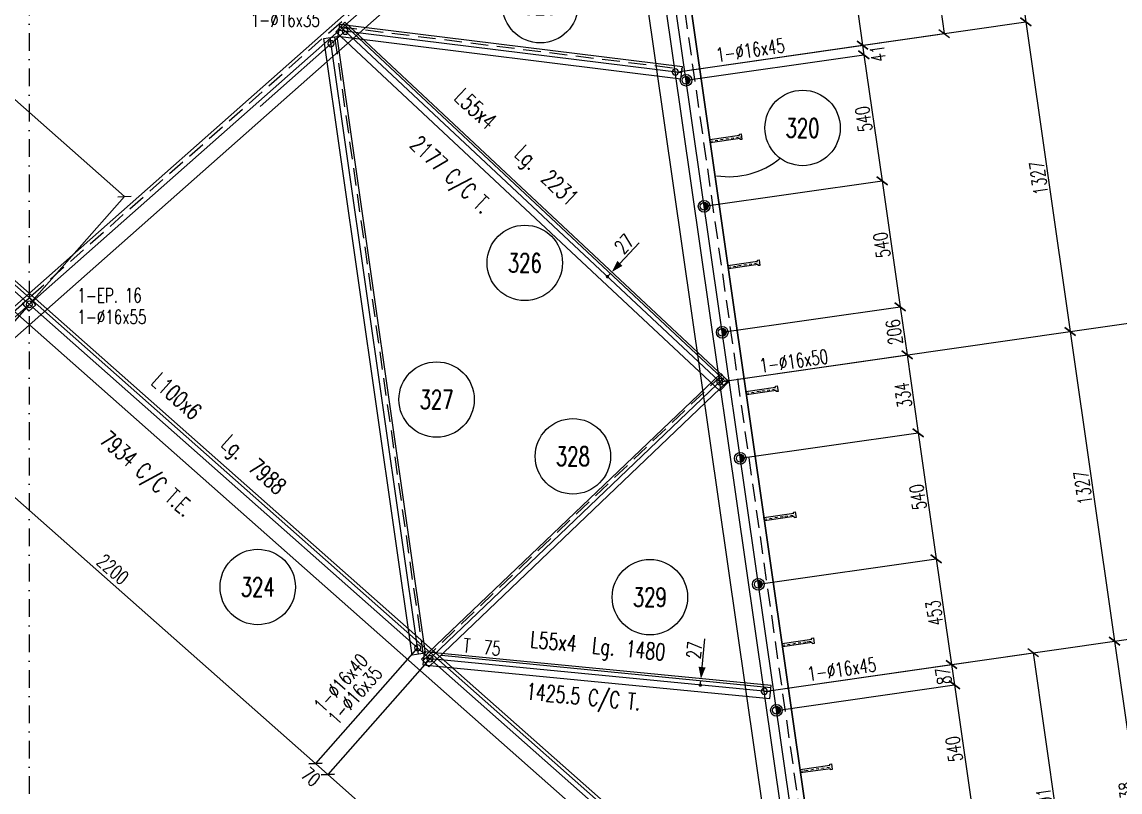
# Model space of a CAD drawing. Extents: x 142141 to 158361, y -119247 to -107767.
# Drawn here: x 147123 to 151785, y -113515 to -110248 of the extents above; entities that cross this region are included whole.
import ezdxf
from ezdxf.enums import TextEntityAlignment as Align

# ---------------------------------------------------------------- set-up
doc = ezdxf.new("R2010")
doc.units = 0
doc.header["$LTSCALE"] = 150
doc.header["$MEASUREMENT"] = 0
doc.linetypes.add('DASHDOT', pattern=[1, 0.5, -0.25, 0, -0.25])
doc.linetypes.add('DASHED', pattern=[0.75, 0.5, -0.25])
doc.layers.get('0').update_dxf_attribs({"linetype": 'CONTINUOUS'})
for name, color, linetype in [('ASSI', 6, 'CONTINUOUS'), ('BOLLINI_1', 7, 'CONTINUOUS'), ('Echelon', 3, 'CONTINUOUS'), ('FORI', 2, 'CONTINUOUS'), ('LINEA_ANG', 2, 'CONTINUOUS'), ('LM', 7, 'CONTINUOUS'), ('LS', 7, 'CONTINUOUS'), ('MZ', 6, 'DASHDOT'), ('QT_MAL', 7, 'CONTINUOUS'), ('QT_MPR', 7, 'CONTINUOUS'), ('QT_MSP', 7, 'CONTINUOUS'), ('TRAT-Y', 7, 'DASHED')]:
    doc.layers.add(name, color=color, linetype=linetype)
doc.styles.add('QUOTE', font='ROMANS8.SHX', dxfattribs={"width": 0.7})
doc.styles.add('RQL', font='ROMANS8.SHX', dxfattribs={"width": 0.7})
doc.styles.add('RS', font='ROMANS8.shx', dxfattribs={"width": 0.7})
doc.styles.get("Standard").update_dxf_attribs({"font": 'ROMANS8.SHX', "width": 0.7})
doc.dimstyles.new('FRECCE1', dxfattribs={"dimtxt": 60, "dimasz": 6.6667, "dimexe": 0, "dimexo": 0, "dimgap": 1, "dimtad": 1, "dimzin": 0, "dimdsep": 46, "dimtxsty": 'RS', "dimblk1": 'QUOTP', "dimblk2": 'QUOTF', "dimsah": 1, "dimcen": 0, "dimclrd": 2, "dimclre": 2, "dimclrt": 7, "dimadec": 0, "dimazin": 0, "dimtfac": 1, "dimtix": 1, "dimtmove": 2, "dimatfit": 3, "dimldrblk": 'QUOTP', "dimfxl": 1, "dimtolj": 1, "dimtzin": 0, "dimarcsym": 0})
doc.dimstyles.new('TRATTO', dxfattribs={"dimscale": 0, "dimtxt": 60, "dimasz": 40, "dimexe": 0, "dimexo": 0, "dimgap": 10, "dimtad": 1, "dimrnd": 0.5, "dimdsep": 46, "dimtxsty": 'RS', "dimblk1": 'OBLIQUE', "dimblk2": 'OBLIQUE', "dimsah": 1, "dimcen": 0.09, "dimclrd": 2, "dimclre": 2, "dimclrt": 7, "dimadec": 0, "dimazin": 0, "dimtfac": 1, "dimtix": 1, "dimtmove": 2, "dimatfit": 3, "dimfxl": 1, "dimtolj": 1, "dimtzin": 0, "dimarcsym": 0})

# ---------------------------------------------------------------- blocks, each defined once
blk = doc.blocks.new('ASSE98')
blk.add_line((0, 0), (1, 0))
at = {"color": 7, "style": 'QUOTE', "width": 0.5, "flags": 1}
for tag, p in [('TI', (1.38308, 6.82731)), ('DI_S', (1.38308, 6.42178)), ('D_S', (1.38308, 6.02092)), ('E_S', (1.38308, 5.68065)), ('NFORI', (1.36454, 5.29792)), ('ALAR', (1.36349, 4.93246)), ('FAM', (1.3775, 4.54645)), ('ALA', (1.38308, 4.19257)), ('DISP2', (1.38308, 3.84971)), ('DISP1', (1.38308, 3.50686)), ('PINZAF', (1.38308, 3.164)), ('PINZAI', (1.38308, 2.82114)), ('TRP', (1.38308, 2.47829)), ('NP', (1.38308, 2.13543)), ('SV', (1.38308, 1.79257)), ('PESO', (1.38308, 1.44971)), ('QUA', (1.38308, 1.10686)), ('LUN', (1.38308, 0.764)), ('PROF', (1.38308, 0.42114)), ('POS', (1.38308, 0.07829))]:
    blk.add_attdef(tag, p, '', height=0.2, dxfattribs=at)
at = {"color": 7, "flags": 1}
for tag, p in [('LAV1', (3.07431, 6.82847)), ('LAV2', (3.07431, 6.49513)), ('LAV3', (3.07431, 6.1618)), ('LAV4', (3.07431, 5.82847)), ('LAV5', (3.07431, 5.49513)), ('LAV6', (3.07431, 5.1618)), ('LAV7', (3.07431, 4.82847)), ('LAV8', (3.07431, 4.49513)), ('LAV9', (3.07431, 4.1618)), ('LAV10', (3.07431, 3.82847))]:
    blk.add_attdef(tag, p, '', height=0.2, dxfattribs=at)
blk = doc.blocks.new('16')
blk.add_circle((0, 0), 1)
blk = doc.blocks.new('P20')
at = {"color": 0}
for p, q in [((0, 0.98), (0.02, 1)), ((0, 0.94), (0.06, 1)), ((1, -0.01), (0, 0.99)), ((0, 0.89), (0.1, 0.99)), ((0, 0.85), (0.14, 0.99)), ((0, 0.8), (0.18, 0.98)), ((0, 0.76), (0.22, 0.98)), ((0, 0.71), (0.25, 0.97)), ((0, 0.67), (0.29, 0.96)), ((1, -0.05), (0, 0.95)), ((0, 0.62), (0.32, 0.95)), ((0, 0.58), (0.36, 0.93)), ((0, 0.53), (0.39, 0.92)), ((0, 0.49), (0.42, 0.91)), ((1, -0.09), (0, 0.9)), ((0, 0.44), (0.45, 0.89)), ((0, 0.4), (0.48, 0.88)), ((0.99, -0.13), (0, 0.86)), ((0, 0.35), (0.51, 0.86)), ((0, 0.31), (0.54, 0.84)), ((0, 0.26), (0.56, 0.83)), ((0.99, -0.17), (0, 0.81)), ((0, 0.22), (0.59, 0.81)), ((0, 0.17), (0.61, 0.79)), ((0.98, -0.21), (0, 0.77)), ((0, 0.13), (0.64, 0.77)), ((0, 0.08), (0.66, 0.75)), ((0, 0.04), (0.69, 0.73)), ((0.97, -0.25), (0, 0.72)), ((0, -0.01), (0.71, 0.7)), ((0.96, -0.28), (0, 0.68)), ((0, -0.05), (0.73, 0.68)), ((0, -0.1), (0.75, 0.66)), ((0.95, -0.32), (0, 0.63)), ((0, -0.14), (0.77, 0.63)), ((0, -0.19), (0.79, 0.61)), ((0.94, -0.35), (0, 0.59)), ((0, -0.23), (0.81, 0.58)), ((0, -0.28), (0.83, 0.56)), ((0.92, -0.38), (0, 0.54)), ((0, -0.32), (0.85, 0.53)), ((0.91, -0.41), (0, 0.5)), ((0, -0.36), (0.87, 0.5)), ((0, -0.41), (0.88, 0.47)), ((0.9, -0.44), (0, 0.45)), ((0, -0.45), (0.9, 0.44)), ((0.88, -0.47), (0, 0.41)), ((0, -0.5), (0.91, 0.41)), ((0, -0.54), (0.92, 0.38)), ((0.87, -0.5), (0, 0.36)), ((0, -0.59), (0.94, 0.35)), ((0.85, -0.53), (0, 0.32)), ((0, -0.63), (0.95, 0.31)), ((0, -0.68), (0.96, 0.28)), ((0.83, -0.56), (0, 0.27)), ((0, -0.72), (0.97, 0.25)), ((0.81, -0.58), (0, 0.23)), ((0, -0.77), (0.98, 0.21)), ((0.79, -0.61), (0, 0.18)), ((0, -0.81), (0.99, 0.17)), ((0.77, -0.63), (0, 0.14)), ((0, -0.86), (0.99, 0.13)), ((0.75, -0.66), (0, 0.09)), ((0, -0.9), (1, 0.09)), ((0.73, -0.68), (0, 0.05)), ((0, -0.95), (1, 0.05)), ((0.71, -0.7), (0, 0.01)), ((0, -0.99), (1, 0.01)), ((1, 0.04), (0.04, 1)), ((1, 0.09), (0.09, 1)), ((0.99, 0.14), (0.14, 0.99)), ((0.98, 0.19), (0.19, 0.98)), ((0.97, 0.25), (0.25, 0.97)), ((0.95, 0.31), (0.31, 0.95)), ((0.92, 0.38), (0.38, 0.92)), ((0.88, 0.47), (0.47, 0.88)), ((0.81, 0.59), (0.59, 0.81)), ((0.69, -0.73), (0, -0.04)), ((0.66, -0.75), (0, -0.08)), ((0.64, -0.77), (0, -0.13)), ((0.61, -0.79), (0, -0.17)), ((0.59, -0.81), (0, -0.22)), ((0.56, -0.83), (0, -0.26)), ((0.54, -0.84), (0, -0.31)), ((0.51, -0.86), (0, -0.35)), ((0.48, -0.88), (0, -0.4)), ((0.45, -0.89), (0, -0.44)), ((0.42, -0.91), (0, -0.49)), ((0.39, -0.92), (0, -0.53)), ((0.36, -0.93), (0, -0.58)), ((0.32, -0.95), (0, -0.62)), ((0.29, -0.96), (0, -0.67)), ((0.25, -0.97), (0, -0.71)), ((0.22, -0.98), (0, -0.76)), ((0.18, -0.98), (0, -0.8)), ((0.14, -0.99), (0, -0.85)), ((0.1, -0.99), (0, -0.89)), ((0.04, -1), (1, -0.04)), ((0.09, -1), (1, -0.09)), ((0.14, -0.99), (0.99, -0.14)), ((0.19, -0.98), (0.98, -0.19)), ((0.25, -0.97), (0.97, -0.25)), ((0.31, -0.95), (0.95, -0.31)), ((0.38, -0.92), (0.92, -0.38)), ((0.47, -0.88), (0.88, -0.47)), ((0.59, -0.81), (0.81, -0.59))]:
    blk.add_line(p, q, dxfattribs=at)
for radius in [1.5, 1]:
    blk.add_circle((0, 0), radius)
blk = doc.blocks.new('IQ')
for p, q in [((0.5, 0.5), (-0.5, 0.5)), ((-0.5, 0.5), (-0.5, -0.5)), ((0.5, -0.5), (0.5, 0.5)), ((-0.5, -0.5), (0.5, -0.5))]:
    blk.add_line(p, q)
at = {"flags": 1}
for tag, p in [('SPESSORE', (0, -0.01)), ('NUMERO', (0, -0.34))]:
    blk.add_attdef(tag, p, '', height=0.2, dxfattribs=at)
blk = doc.blocks.new('A$C6E393FD9')
at = {"layer": 'Echelon'}
blk.add_lwpolyline([(2.5, 0), (0, 19.8), (168.6, 41.4), (167.9, 47.2), (177.8, 48.5), (181.8, 17.1), (171.9, 15.8), (171.2, 21.6), (2.5, 0)], close=True, dxfattribs=at)
at = {"layer": 'MZ', "ltscale": 0.2}
blk.add_line((1.3, 9.9), (179.8, 32.8), dxfattribs=at)
blk = doc.blocks.new('_OBLIQUE')
at = {"color": 0, "linetype": 'ByBlock'}
blk.add_line((-0.5, -0.5), (0.5, 0.5), dxfattribs=at)
blk = doc.blocks.new('*D19')
at = {"layer": 'QT_MPR', "color": 2, "lineweight": -2, "transparency": 16777216}
for p, q in [((149749.7, -109152.2), (151197.8, -108944.4)), ((151197.8, -108944.4), (151384.8, -110247.2)), ((149897, -110460.7), (151384.8, -110247.2))]:
    blk.add_line(p, q, dxfattribs=at)
at = {"layer": 'QT_MPR', "color": 2, "lineweight": -2, "transparency": 16777216, "xscale": 40, "yscale": 40, "zscale": 40}
for p, rotation in [((151197.8, -108944.4), 98.16613930235435), ((151384.8, -110247.2), 278.1661393023543)]:
    blk.add_blockref('_OBLIQUE', p, dxfattribs=dict(at, rotation=rotation))
at = {"layer": 'QT_MPR', "color": 7, "transparency": 16777216, "insert": (151251.7, -109601.5), "char_height": 60, "attachment_point": 5, "rotation": 98.1661, "style": 'RS'}
blk.add_mtext('\\A1;1316', dxfattribs=at)
blk = doc.blocks.new('*D20')
at = {"layer": 'QT_MPR', "color": 2, "lineweight": -2, "transparency": 16777216}
for p, q in [((149897, -110460.7), (151384.8, -110247.2)), ((151384.8, -110247.2), (151573.3, -111560.8)), ((150085.5, -111774.3), (151573.3, -111560.8))]:
    blk.add_line(p, q, dxfattribs=at)
at = {"layer": 'QT_MPR', "color": 2, "lineweight": -2, "transparency": 16777216, "xscale": 40, "yscale": 40, "zscale": 40}
for p, rotation in [((151384.8, -110247.2), 98.16613930235435), ((151573.3, -111560.8), 278.1661393023543)]:
    blk.add_blockref('_OBLIQUE', p, dxfattribs=dict(at, rotation=rotation))
at = {"layer": 'QT_MPR', "color": 7, "transparency": 16777216, "insert": (151439.4, -110909.7), "char_height": 60, "attachment_point": 5, "rotation": 98.1661, "style": 'RS'}
blk.add_mtext('\\A1;1327', dxfattribs=at)
blk = doc.blocks.new('*D21')
at = {"layer": 'QT_MPR', "color": 2, "lineweight": -2, "transparency": 16777216}
for p, q in [((150085.5, -111774.3), (151573.3, -111560.8)), ((151573.3, -111560.8), (151761.8, -112874.4)), ((150274, -113087.9), (151761.8, -112874.4))]:
    blk.add_line(p, q, dxfattribs=at)
at = {"layer": 'QT_MPR', "color": 2, "lineweight": -2, "transparency": 16777216, "xscale": 40, "yscale": 40, "zscale": 40}
for p, rotation in [((151573.3, -111560.8), 98.16613930235435), ((151761.8, -112874.4), 278.1661393023543)]:
    blk.add_blockref('_OBLIQUE', p, dxfattribs=dict(at, rotation=rotation))
at = {"layer": 'QT_MPR', "color": 7, "transparency": 16777216, "insert": (151627.9, -112223.3), "char_height": 60, "attachment_point": 5, "rotation": 98.1661, "style": 'RS'}
blk.add_mtext('\\A1;1327', dxfattribs=at)
blk = doc.blocks.new('*D22')
at = {"layer": 'QT_MPR', "color": 2, "lineweight": -2, "transparency": 16777216}
for p, q in [((150274, -113087.9), (151761.8, -112874.4)), ((151761.8, -112874.4), (151951.8, -114198.8)), ((150503.7, -114406.6), (151951.8, -114198.8))]:
    blk.add_line(p, q, dxfattribs=at)
at = {"layer": 'QT_MPR', "color": 2, "lineweight": -2, "transparency": 16777216, "xscale": 40, "yscale": 40, "zscale": 40}
for p, rotation in [((151761.8, -112874.4), 98.16613930235435), ((151951.8, -114198.8), 278.1661393023543)]:
    blk.add_blockref('_OBLIQUE', p, dxfattribs=dict(at, rotation=rotation))
at = {"layer": 'QT_MPR', "color": 7, "transparency": 16777216, "insert": (151817.2, -113542.3), "char_height": 60, "attachment_point": 5, "rotation": 98.1661, "style": 'RS'}
blk.add_mtext('\\A1;1338', dxfattribs=at)
blk = doc.blocks.new('*D31')
at = {"layer": 'QT_MPR', "color": 2, "lineweight": -2, "transparency": 16777216}
for p, q in [((149681.5, -109212.4), (150858.5, -109043.6)), ((150858.5, -109043.6), (151038.3, -110296.9)), ((149897, -110460.7), (151038.3, -110296.9))]:
    blk.add_line(p, q, dxfattribs=at)
at = {"layer": 'QT_MPR', "color": 2, "lineweight": -2, "transparency": 16777216, "xscale": 40, "yscale": 40, "zscale": 40}
for p, rotation in [((150858.5, -109043.6), 98.16613930235435), ((151038.3, -110296.9), 278.1661393023543)]:
    blk.add_blockref('_OBLIQUE', p, dxfattribs=dict(at, rotation=rotation))
at = {"layer": 'QT_MPR', "color": 7, "transparency": 16777216, "insert": (150908.8, -109675.9), "char_height": 60, "attachment_point": 5, "rotation": 98.1661, "style": 'RS'}
blk.add_mtext('\\A1;1266.5', dxfattribs=at)
blk = doc.blocks.new('*D32')
at = {"layer": 'QT_MPR', "color": 2, "lineweight": -2, "transparency": 16777216}
for p, q in [((150274, -113087.9), (151415.3, -112924.1)), ((151415.3, -112924.1), (151598.7, -114201.9)), ((150457.4, -114365.7), (151598.7, -114201.9))]:
    blk.add_line(p, q, dxfattribs=at)
at = {"layer": 'QT_MPR', "color": 2, "lineweight": -2, "transparency": 16777216, "xscale": 40, "yscale": 40, "zscale": 40}
for p, rotation in [((151415.3, -112924.1), 98.16613930235435), ((151598.7, -114201.9), 278.1661393023543)]:
    blk.add_blockref('_OBLIQUE', p, dxfattribs=dict(at, rotation=rotation))
at = {"layer": 'QT_MPR', "color": 7, "transparency": 16777216, "insert": (151467.4, -113568.7), "char_height": 60, "attachment_point": 5, "rotation": 98.1661, "style": 'RS'}
blk.add_mtext('\\A1;1291', dxfattribs=at)
blk = doc.blocks.new('*D43')
at = {"layer": 'QT_MSP', "color": 2, "lineweight": -2, "transparency": 16777216}
for p, q in [((149855.8, -109891.8), (150611.1, -109783.5)), ((150611.1, -109783.5), (150691.9, -110346.6)), ((149897, -110460.7), (150691.9, -110346.6))]:
    blk.add_line(p, q, dxfattribs=at)
at = {"layer": 'QT_MSP', "color": 2, "lineweight": -2, "transparency": 16777216, "xscale": 40, "yscale": 40, "zscale": 40}
for p, rotation in [((150611.1, -109783.5), 98.16613930235435), ((150691.9, -110346.6), 278.1661393023543)]:
    blk.add_blockref('_OBLIQUE', p, dxfattribs=dict(at, rotation=rotation))
at = {"layer": 'QT_MSP', "color": 7, "transparency": 16777216, "insert": (150611.9, -110070.7), "char_height": 60, "attachment_point": 5, "rotation": 98.1661, "style": 'RS'}
blk.add_mtext('\\A1;569', dxfattribs=at)
blk = doc.blocks.new('*D44')
at = {"layer": 'QT_MSP', "color": 2, "lineweight": -2, "transparency": 16777216}
for p, q in [((149897, -110460.7), (150691.9, -110346.6)), ((150691.9, -110346.6), (150697.7, -110387.3)), ((149942.4, -110495.6), (150697.7, -110387.3))]:
    blk.add_line(p, q, dxfattribs=at)
at = {"layer": 'QT_MSP', "color": 2, "lineweight": -2, "transparency": 16777216, "xscale": 40, "yscale": 40, "zscale": 40}
for p, rotation in [((150691.9, -110346.6), 98.16613930235435), ((150697.7, -110387.3), 278.1661393023543)]:
    blk.add_blockref('_OBLIQUE', p, dxfattribs=dict(at, rotation=rotation))
at = {"layer": 'QT_MSP', "color": 7, "transparency": 16777216, "insert": (150756.6, -110381.7), "char_height": 60, "attachment_point": 5, "rotation": 98.1661, "style": 'RS'}
blk.add_mtext('\\A1;41', dxfattribs=at)
blk = doc.blocks.new('*D45')
at = {"layer": 'QT_MSP', "color": 2, "lineweight": -2, "transparency": 16777216}
for p, q in [((149942.4, -110495.6), (150697.7, -110387.3)), ((150697.7, -110387.3), (150774.4, -110921.8)), ((150019.1, -111030.2), (150774.4, -110921.8))]:
    blk.add_line(p, q, dxfattribs=at)
at = {"layer": 'QT_MSP', "color": 2, "lineweight": -2, "transparency": 16777216, "xscale": 40, "yscale": 40, "zscale": 40}
for p, rotation in [((150697.7, -110387.3), 98.16613930235435), ((150774.4, -110921.8), 278.1661393023543)]:
    blk.add_blockref('_OBLIQUE', p, dxfattribs=dict(at, rotation=rotation))
at = {"layer": 'QT_MSP', "color": 7, "transparency": 16777216, "insert": (150696.5, -110660.2), "char_height": 60, "attachment_point": 5, "rotation": 98.1661, "style": 'RS'}
blk.add_mtext('\\A1;540', dxfattribs=at)
blk = doc.blocks.new('*D46')
at = {"layer": 'QT_MSP', "color": 2, "lineweight": -2, "transparency": 16777216}
for p, q in [((150019.1, -111030.2), (150774.4, -110921.8)), ((150774.4, -110921.8), (150851.1, -111456.3)), ((150095.8, -111564.7), (150851.1, -111456.3))]:
    blk.add_line(p, q, dxfattribs=at)
at = {"layer": 'QT_MSP', "color": 2, "lineweight": -2, "transparency": 16777216, "xscale": 40, "yscale": 40, "zscale": 40}
for p, rotation in [((150774.4, -110921.8), 98.16613930235435), ((150851.1, -111456.3), 278.1661393023543)]:
    blk.add_blockref('_OBLIQUE', p, dxfattribs=dict(at, rotation=rotation))
at = {"layer": 'QT_MSP', "color": 7, "transparency": 16777216, "insert": (150773.2, -111194.7), "char_height": 60, "attachment_point": 5, "rotation": 98.1661, "style": 'RS'}
blk.add_mtext('\\A1;540', dxfattribs=at)
blk = doc.blocks.new('*D47')
at = {"layer": 'QT_MSP', "color": 2, "lineweight": -2, "transparency": 16777216}
for p, q in [((150095.8, -111564.7), (150851.1, -111456.3)), ((150851.1, -111456.3), (150880.4, -111660.2)), ((150085.5, -111774.3), (150880.4, -111660.2))]:
    blk.add_line(p, q, dxfattribs=at)
at = {"layer": 'QT_MSP', "color": 2, "lineweight": -2, "transparency": 16777216, "xscale": 40, "yscale": 40, "zscale": 40}
for p, rotation in [((150851.1, -111456.3), 98.16613930235435), ((150880.4, -111660.2), 278.1661393023543)]:
    blk.add_blockref('_OBLIQUE', p, dxfattribs=dict(at, rotation=rotation))
at = {"layer": 'QT_MSP', "color": 7, "transparency": 16777216, "insert": (150826.1, -111564), "char_height": 60, "attachment_point": 5, "rotation": 98.1661, "style": 'RS'}
blk.add_mtext('\\A1;206', dxfattribs=at)
blk = doc.blocks.new('*D48')
at = {"layer": 'QT_MSP', "color": 2, "lineweight": -2, "transparency": 16777216}
for p, q in [((150085.5, -111774.3), (150880.4, -111660.2)), ((150880.4, -111660.2), (150927.8, -111990.8)), ((150172.6, -112099.2), (150927.8, -111990.8))]:
    blk.add_line(p, q, dxfattribs=at)
at = {"layer": 'QT_MSP', "color": 2, "lineweight": -2, "transparency": 16777216, "xscale": 40, "yscale": 40, "zscale": 40}
for p, rotation in [((150880.4, -111660.2), 98.16613930235435), ((150927.8, -111990.8), 278.1661393023543)]:
    blk.add_blockref('_OBLIQUE', p, dxfattribs=dict(at, rotation=rotation))
at = {"layer": 'QT_MSP', "color": 7, "transparency": 16777216, "insert": (150864.5, -111831.2), "char_height": 60, "attachment_point": 5, "rotation": 98.1661, "style": 'RS'}
blk.add_mtext('\\A1;334', dxfattribs=at)
blk = doc.blocks.new('*D49')
at = {"layer": 'QT_MSP', "color": 2, "lineweight": -2, "transparency": 16777216}
for p, q in [((150172.6, -112099.2), (150927.8, -111990.8)), ((150927.8, -111990.8), (151004.5, -112525.4)), ((150249.3, -112633.7), (151004.5, -112525.4))]:
    blk.add_line(p, q, dxfattribs=at)
at = {"layer": 'QT_MSP', "color": 2, "lineweight": -2, "transparency": 16777216, "xscale": 40, "yscale": 40, "zscale": 40}
for p, rotation in [((150927.8, -111990.8), 98.16613930235435), ((151004.5, -112525.4), 278.1661393023543)]:
    blk.add_blockref('_OBLIQUE', p, dxfattribs=dict(at, rotation=rotation))
at = {"layer": 'QT_MSP', "color": 7, "transparency": 16777216, "insert": (150926.6, -112263.8), "char_height": 60, "attachment_point": 5, "rotation": 98.1661, "style": 'RS'}
blk.add_mtext('\\A1;540', dxfattribs=at)
blk = doc.blocks.new('*D50')
at = {"layer": 'QT_MSP', "color": 2, "lineweight": -2, "transparency": 16777216}
for p, q in [((150249.3, -112633.7), (151004.5, -112525.4)), ((151004.5, -112525.4), (151068.9, -112973.8)), ((150274, -113087.9), (151068.9, -112973.8))]:
    blk.add_line(p, q, dxfattribs=at)
at = {"layer": 'QT_MSP', "color": 2, "lineweight": -2, "transparency": 16777216, "xscale": 40, "yscale": 40, "zscale": 40}
for p, rotation in [((151004.5, -112525.4), 98.16613930235435), ((151068.9, -112973.8), 278.1661393023543)]:
    blk.add_blockref('_OBLIQUE', p, dxfattribs=dict(at, rotation=rotation))
at = {"layer": 'QT_MSP', "color": 7, "transparency": 16777216, "insert": (150997.1, -112755.3), "char_height": 60, "attachment_point": 5, "rotation": 98.1661, "style": 'RS'}
blk.add_mtext('\\A1;453', dxfattribs=at)
blk = doc.blocks.new('*D51')
at = {"layer": 'QT_MSP', "color": 2, "lineweight": -2, "transparency": 16777216}
for p, q in [((150274, -113087.9), (151068.9, -112973.8)), ((151068.9, -112973.8), (151081.2, -113059.9)), ((150326, -113168.3), (151081.2, -113059.9))]:
    blk.add_line(p, q, dxfattribs=at)
at = {"layer": 'QT_MSP', "color": 2, "lineweight": -2, "transparency": 16777216, "xscale": 40, "yscale": 40, "zscale": 40}
for p, rotation in [((151068.9, -112973.8), 98.16613930235435), ((151081.2, -113059.9), 278.1661393023543)]:
    blk.add_blockref('_OBLIQUE', p, dxfattribs=dict(at, rotation=rotation))
at = {"layer": 'QT_MSP', "color": 7, "transparency": 16777216, "insert": (151035.5, -113022.5), "char_height": 60, "attachment_point": 5, "rotation": 98.1661, "style": 'RS'}
blk.add_mtext('\\A1;87', dxfattribs=at)
blk = doc.blocks.new('*D52')
at = {"layer": 'QT_MSP', "color": 2, "lineweight": -2, "transparency": 16777216}
for p, q in [((150326, -113168.3), (151081.2, -113059.9)), ((151081.2, -113059.9), (151157.9, -113594.4)), ((150402.7, -113702.8), (151157.9, -113594.4))]:
    blk.add_line(p, q, dxfattribs=at)
at = {"layer": 'QT_MSP', "color": 2, "lineweight": -2, "transparency": 16777216, "xscale": 40, "yscale": 40, "zscale": 40}
for p, rotation in [((151081.2, -113059.9), 98.16613930235435), ((151157.9, -113594.4), 278.1661393023543)]:
    blk.add_blockref('_OBLIQUE', p, dxfattribs=dict(at, rotation=rotation))
at = {"layer": 'QT_MSP', "color": 7, "transparency": 16777216, "insert": (151080, -113332.8), "char_height": 60, "attachment_point": 5, "rotation": 98.1661, "style": 'RS'}
blk.add_mtext('\\A1;540', dxfattribs=at)
blk = doc.blocks.new('xxx')
blk.add_circle((0, 0), 8)
at = {"color": 3, "style": 'RQL', "width": 0.7}
blk.add_attdef('POS', text='', height=4, dxfattribs=at).set_placement((0, 0), align=Align.MIDDLE)
at = {"style": 'RQL', "width": 0.7, "flags": 1}
for tag, p in [('POS1', (-0.39, -5.42)), ('TIPO', (-0.39, -8.66))]:
    blk.add_attdef(tag, p, '', height=2, dxfattribs=at)
blk = doc.blocks.new('*D104')
at = {"layer": 'QT_MPR', "color": 2, "lineweight": -2, "transparency": 16777216}
for p, q in [((145873.6, -110340.7), (146291.1, -109868.4)), ((146291.1, -109868.4), (147558.7, -110988.9)), ((147154.5, -111446.2), (147558.7, -110988.9))]:
    blk.add_line(p, q, dxfattribs=at)
at = {"layer": 'QT_MPR', "color": 2, "lineweight": -2, "transparency": 16777216, "xscale": 40, "yscale": 40, "zscale": 40}
for p, rotation in [((146291.1, -109868.4), 138.5256774843872), ((147558.7, -110988.9), 318.5256774843872)]:
    blk.add_blockref('_OBLIQUE', p, dxfattribs=dict(at, rotation=rotation))
at = {"layer": 'QT_MPR', "color": 7, "transparency": 16777216, "insert": (146951.4, -110398.7), "char_height": 60, "attachment_point": 5, "rotation": 318.5257, "style": 'RS'}
blk.add_mtext('\\A1;1692', dxfattribs=at)
blk = doc.blocks.new('*D105')
at = {"layer": 'QT_MPR', "color": 2, "lineweight": -2, "transparency": 16777216}
for p, q in [((147154.5, -111446.2), (146720.6, -111937.1)), ((146720.6, -111937.1), (148368.9, -113394.1)), ((148802.8, -112903.2), (148368.9, -113394.1))]:
    blk.add_line(p, q, dxfattribs=at)
at = {"layer": 'QT_MPR', "color": 2, "lineweight": -2, "transparency": 16777216, "xscale": 40, "yscale": 40, "zscale": 40}
for p, rotation in [((146720.6, -111937.1), 138.5256774843872), ((148368.9, -113394.1), 318.5256774843872)]:
    blk.add_blockref('_OBLIQUE', p, dxfattribs=dict(at, rotation=rotation))
at = {"layer": 'QT_MPR', "color": 7, "transparency": 16777216, "insert": (147509.3, -112570.1), "char_height": 60, "attachment_point": 5, "rotation": 318.5257, "style": 'RS'}
blk.add_mtext('\\A1;2200', dxfattribs=at)
blk = doc.blocks.new('*D106')
at = {"layer": 'QT_MPR', "color": 2, "lineweight": -2, "transparency": 16777216}
for p, q in [((148802.8, -112903.2), (148368.9, -113394.1)), ((148855.3, -112949.6), (148421.4, -113440.5)), ((148368.9, -113394.1), (148421.4, -113440.5))]:
    blk.add_line(p, q, dxfattribs=at)
at = {"layer": 'QT_MPR', "color": 2, "lineweight": -2, "transparency": 16777216, "xscale": 40, "yscale": 40, "zscale": 40}
for p, rotation in [((148368.9, -113394.1), 138.5256774843872), ((148421.4, -113440.5), 318.5256774843872)]:
    blk.add_blockref('_OBLIQUE', p, dxfattribs=dict(at, rotation=rotation))
at = {"layer": 'QT_MPR', "color": 7, "transparency": 16777216, "insert": (148349.9, -113450.4), "char_height": 60, "attachment_point": 5, "rotation": 318.5257, "style": 'RS'}
blk.add_mtext('\\A1;70', dxfattribs=at)
blk = doc.blocks.new('*D107')
at = {"layer": 'QT_MPR', "color": 2, "lineweight": -2, "transparency": 16777216}
for p, q in [((148855.3, -112949.6), (148421.4, -113440.5)), ((148421.4, -113440.5), (150023.5, -114856.6)), ((150457.4, -114365.7), (150023.5, -114856.6))]:
    blk.add_line(p, q, dxfattribs=at)
at = {"layer": 'QT_MPR', "color": 2, "lineweight": -2, "transparency": 16777216, "xscale": 40, "yscale": 40, "zscale": 40}
for p, rotation in [((148421.4, -113440.5), 138.5256774843872), ((150023.5, -114856.6), 318.5256774843872)]:
    blk.add_blockref('_OBLIQUE', p, dxfattribs=dict(at, rotation=rotation))
at = {"layer": 'QT_MPR', "color": 7, "transparency": 16777216, "insert": (149210.1, -114073.4), "char_height": 60, "attachment_point": 5, "rotation": 318.5257, "style": 'RS'}
blk.add_mtext('\\A1;2138', dxfattribs=at)
blk = doc.blocks.new('imbbull')
at = {"style": 'RS', "width": 0.7, "flags": 1}
for tag, p in [('NN', (-11.1, 0)), ('DIAMETRO', (0, -4.86)), ('SERRAGGIO', (0, -9.71)), ('LUNGHEZZA', (0, -14.57)), ('NB', (0, -19.43)), ('TIPO', (0, -24.38)), ('EL', (-0.14, -29.26))]:
    blk.add_attdef(tag, p, '', height=3, dxfattribs=at)
at = {"style": 'RS', "width": 0.7}
blk.add_attdef('BULLONE', (0, 0), '', height=3, dxfattribs=at)
blk = doc.blocks.new('bull')
at = {"style": 'RS', "width": 0.7, "flags": 1}
for tag, p in [('NN', (-12.25, 0)), ('DIAMETRO', (0, -4.86)), ('SERRAGGIO', (0, -9.71)), ('LUNGHEZZA', (0, -14.57)), ('NB', (0, -19.43)), ('TIPO', (0, -24.12)), ('EL', (-0.14, -29))]:
    blk.add_attdef(tag, p, '', height=3, dxfattribs=at)
at = {"style": 'RS', "width": 0.7}
blk.add_attdef('BULLONE', (0, 0), '', height=3, dxfattribs=at)
blk = doc.blocks.new('QUOTP')
at = {"layer": 'ASSI', "color": 2, "const_width": 1.07}
blk.add_lwpolyline([(-0.53, 0, 1), (0.53, 0, 1)], format="xyb", close=True, dxfattribs=at)
blk = doc.blocks.new('QUOTF')
at = {"layer": 'LS', "color": 2}
blk.add_line((7.5, 0), (25.5, 0), dxfattribs=at)
blk.add_solid([(7.5, 2.25), (0, 0), (7.5, -2.25)], dxfattribs=at)
blk = doc.blocks.new('*D168')
at = {"layer": 'QT_MAL', "color": 2, "lineweight": -2, "transparency": 16777216}
blk.add_line((149613.4, -111323.8), (149622.7, -111313.8), dxfattribs=at)
at = {"layer": 'QT_MAL', "color": 2, "lineweight": -2, "transparency": 16777216, "xscale": 6.6667, "yscale": 6.6667, "zscale": 6.6667}
for name, p, rotation in [('QUOTF', (149627.3, -111308.9), 46.92890603322624), ('QUOTP', (149608.8, -111328.7), 226.9289060332262)]:
    blk.add_blockref(name, p, dxfattribs=dict(at, rotation=rotation))
at = {"layer": 'QT_MAL', "color": 7, "transparency": 16777216, "insert": (149679.6, -111189.9), "char_height": 60, "attachment_point": 5, "rotation": 46.9289, "style": 'RS'}
blk.add_mtext('\\A1;27', dxfattribs=at)
blk = doc.blocks.new('*D169')
at = {"layer": 'QT_MAL', "color": 2, "lineweight": -2, "transparency": 16777216}
blk.add_line((150003.6, -113054.8), (150004.9, -113041.2), dxfattribs=at)
at = {"layer": 'QT_MAL', "color": 2, "lineweight": -2, "transparency": 16777216, "xscale": 6.6667, "yscale": 6.6667, "zscale": 6.6667}
for name, p, rotation in [('QUOTF', (150005.6, -113034.6), 84.43123290347016), ('QUOTP', (150002.9, -113061.5), 264.4312329034702)]:
    blk.add_blockref(name, p, dxfattribs=dict(at, rotation=rotation))
at = {"layer": 'QT_MAL', "color": 7, "transparency": 16777216, "insert": (149977.4, -112913), "char_height": 60, "attachment_point": 5, "rotation": 84.4312, "style": 'RS'}
blk.add_mtext('\\A1;27', dxfattribs=at)

msp = doc.modelspace()

# ---------------------------------------------------------------- linework, layer by layer
at = {"layer": 'LINEA_ANG'}
for p, q in [((150786.343, -117193.19), (149546.725, -108554.678)), ((149724.9, -108529.11), (150964.518, -117167.622)), ((143779.12, -114383.024), (149746.917, -109107.93)), ((150547.068, -114398.257), (144562.038, -109107.93)), ((144495.81, -109182.855), (150480.839, -114473.182)), ((149773.435, -109217.956), (143828.115, -114473.182)), ((148493.916, -110249.448), (148456.357, -110289.626)), ((148470.923, -110259.491), (148464.798, -110309.114)), ((149926.875, -110439.196), (148470.923, -110259.491)), ((150117.531, -111779.584), (148487.77, -110256.023)), ((150123.677, -111773.01), (148493.916, -110249.448)), ((148404.785, -110317.777), (148459.228, -110309.969)), ((148779.985, -112934.009), (148404.785, -110317.777)), ((148456.357, -110289.626), (150086.118, -111813.188)), ((148459.228, -110309.969), (148834.428, -112926.201)), ((148464.798, -110309.114), (149920.75, -110488.819)), ((149920.75, -110488.819), (149926.875, -110439.196)), ((148819.591, -112951.861), (150089.307, -111738.865)), ((150120.391, -111771.403), (148850.676, -112984.399)), ((150086.118, -111813.188), (150123.677, -111773.01)), ((150089.307, -111738.865), (150120.391, -111771.403)), ((148834.428, -112926.201), (148779.985, -112934.009)), ((148830.492, -112920.018), (148825.155, -112974.759)), ((150303.508, -113063.638), (148830.492, -112920.018)), ((148905.138, -112927.296), (148904.265, -112936.254)), ((150302.634, -113072.595), (148904.265, -112936.254)), ((148850.676, -112984.399), (148819.591, -112951.861)), ((148825.155, -112974.759), (150298.17, -113118.378)), ((150298.17, -113118.378), (150303.508, -113063.638))]:
    msp.add_line(p, q, dxfattribs=at)
at = {"layer": 'LINEA_ANG', "color": 2}
msp.add_line((150537.796, -114408.746), (144552.766, -109118.419), dxfattribs=at)
at = {"layer": 'LS', "color": 6}
for p, q in [((150965.208, -117904.601), (149621.954, -108543.883)), ((151004.802, -117898.919), (149661.549, -108538.201)), ((149749.66, -109152.218), (143805.297, -114406.599)), ((144559.295, -109152.218), (150503.658, -114406.599)), ((148134.481, -110606.611), (148495.284, -110287.687))]:
    msp.add_line(p, q, dxfattribs=at)
at = {"layer": 'LS', "color": 2}
for p, q in [((151573.275, -111560.803), (152266.178, -111461.372)), ((151761.775, -112874.398), (152108.226, -112824.683))]:
    msp.add_line(p, q, dxfattribs=at)
at = {"layer": 'LS', "color": 6}
msp.add_arc((150123.682, -110560.589), 344.12, 261.290644, 309.381894, dxfattribs=at)
at = {"layer": 'MZ'}
msp.add_line((147154.477, -108494.293), (147154.477, -114333.504), dxfattribs=at)
at = {"layer": 'TRAT-Y'}
for p, q in [((149697.184, -108533.088), (150936.801, -117171.599)), ((143788.392, -114393.514), (149756.189, -109118.419)), ((148450.319, -110311.246), (148825.52, -112927.479)), ((148825.463, -112958.007), (150095.178, -111745.011))]:
    msp.add_line(p, q, dxfattribs=at)
at = {"layer": 'TRAT-Y', "color": 2}
msp.add_line((148469.882, -110267.927), (149925.834, -110447.632), dxfattribs=at)

# ---------------------------------------------------------------- block references
at = {"layer": 'ASSI'}
for p, xscale, rotation in [((150964.518, -117167.622), 8727, 98.16613930235437), ((149923.812, -110464.007), 1467, 172.9636982460369), ((148806.712, -112930.176), 2643.000000000001, 98.16129106366645), ((150105.038, -111755.644), 1756, 223.6912727409852)]:
    msp.add_blockref('ASSE98', p, dxfattribs=dict(at, xscale=xscale, rotation=rotation))
at = {"layer": 'ASSI', "xscale": 7988, "zscale": 7988, "rotation": 221.4743225156127}
msp.add_blockref('ASSE98', (149770.097, -109134.154), dxfattribs=at)
at = {"layer": 'ASSI'}
ref = msp.add_blockref('ASSE98', (150523.888, -114424.481), dxfattribs=dict(at, xscale=7988.000000000001, zscale=7988.000000000001, rotation=138.5256774843873))
ref.add_attrib('PROF', 'L100x6', (147666.979, -111782.179), dxfattribs={"layer": '0', "color": 2, "height": 70, "rotation": 318.525677, "style": 'QUOTE', "width": 0.7})
ref.add_attrib('LUN', '7988', (148079.518, -112146.833), dxfattribs={"layer": '0', "color": 2, "height": 70, "rotation": 318.525677, "style": 'QUOTE', "width": 0.7})
ref.add_attrib('PESO', '7934 C/C T.E.', (147448.425, -112029.433), dxfattribs={"layer": '0', "color": 2, "height": 70, "rotation": 318.525677, "style": 'QUOTE', "width": 0.7})
ref.add_attrib('SV', 'Lg.', (147964.033, -112044.753), dxfattribs={"layer": '0', "color": 2, "height": 70, "rotation": 318.525677, "style": 'QUOTE', "width": 0.7})
ref = msp.add_blockref('ASSE98', (150105.239, -111792.734), dxfattribs=dict(at, xscale=2231, rotation=136.9289060332262))
ref.add_attrib('PROF', 'L55x4', (148953.258, -110574.82), dxfattribs={"layer": '0', "color": 2, "height": 70, "rotation": -43.071094, "style": 'QUOTE', "width": 0.7})
ref.add_attrib('LUN', '2231', (149322.066, -110919.596), dxfattribs={"layer": '0', "color": 2, "height": 70, "rotation": -43.071094, "style": 'QUOTE', "width": 0.7})
ref.add_attrib('PESO', '2177 C/C T.', (148765.459, -110775.709), dxfattribs={"layer": '0', "color": 2, "height": 70, "rotation": -43.071094, "style": 'QUOTE', "width": 0.7})
ref.add_attrib('SV', 'Lg.', (149209.471, -110814.338), dxfattribs={"layer": '0', "color": 2, "height": 70, "rotation": -43.071094, "style": 'QUOTE', "width": 0.7})
ref = msp.add_blockref('ASSE98', (150300.887, -113090.51), dxfattribs=dict(at, xscale=1480, rotation=174.4312329034701))
ref.add_attrib('PROF', 'L55x4', (149278.665, -112901.373), dxfattribs={"layer": '0', "color": 2, "height": 70, "rotation": 354.431233, "style": 'QUOTE', "width": 0.7})
ref.add_attrib('LUN', '1480', (149683.395, -112940.835), dxfattribs={"layer": '0', "color": 2, "height": 70, "rotation": 354.431233, "style": 'QUOTE', "width": 0.7})
ref.add_attrib('PESO', '1425.5 C/C T.', (149260.609, -113121.388), dxfattribs={"layer": '0', "color": 2, "height": 70, "rotation": 354.431233, "style": 'QUOTE', "width": 0.7})
ref.add_attrib('SV', 'Lg.', (149541.707, -112927.02), dxfattribs={"layer": '0', "color": 2, "height": 70, "rotation": 354.431233, "style": 'QUOTE', "width": 0.7})
ref.add_attrib('LAV1', 'T  75', (148994.284, -112922.088), dxfattribs={"layer": '0', "color": 254, "height": 60, "rotation": -5.568767, "width": 0.7})
at = {"layer": 'BOLLINI_1', "xscale": 20, "yscale": 20, "zscale": 20}
for p, values in [((149323.563, -110177.117), {'POS': '325'}), ((150437.067, -110697.861), {'POS': '320'}), ((149257.844, -111270.293), {'POS': '326'}), ((148883.412, -111849.923), {'POS': '327'}), ((149462.058, -112090.818), {'POS': '328'}), ((148124.019, -112645.13), {'POS': '324'}), ((149788.896, -112688.316), {'POS': '329'})]:
    msp.add_blockref('xxx', p, dxfattribs=at).add_auto_attribs(values)
at = {"layer": 'FORI', "xscale": -13, "yscale": 13, "zscale": 13}
for p, rotation in [((148495.284, -110287.687), 1.524045294000222), ((148435.344, -110340.67), 359.8504932059999), ((149897.016, -110460.7), 0.7775322570001286), ((150085.515, -111774.295), 359.9417361150001), ((148802.844, -112903.204), 359.8504932059999), ((148855.292, -112949.564), 359.6354551169999), ((150274.015, -113087.89), 0.3522008699999812)]:
    msp.add_blockref('16', p, dxfattribs=dict(at, rotation=rotation))
at = {"layer": 'FORI'}
for name, p, xscale, yscale, zscale in [('P20', (149942.441, -110495.65), 16.5, 16.5, 16.5), ('P20', (150019.144, -111030.175), 16.5, 16.5, 16.5), ('16', (147154.477, -111446.169), -13, 13, 13), ('P20', (150095.848, -111564.699), 16.5, 16.5, 16.5), ('P20', (150172.552, -112099.224), 16.5, 16.5, 16.5), ('P20', (150249.256, -112633.748), 16.5, 16.5, 16.5), ('P20', (150325.959, -113168.273), 16.5, 16.5, 16.5)]:
    msp.add_blockref(name, p, dxfattribs=dict(at, xscale=xscale, yscale=yscale, zscale=zscale))
at = {"layer": 'LM', "xscale": 39.99999999999999, "yscale": 39.99999999999999, "zscale": 39.99999999999999, "rotation": 131.4743225156149}
msp.add_blockref('IQ', (147154.477, -111446.169), dxfattribs=at)
at = {"layer": 'LS', "color": 7, "xscale": 20, "yscale": 20, "zscale": 20}
for name, p, values in [('bull', (148094.427, -110269.229), {'BULLONE': '1-%%c16x35                '}), ('imbbull', (147358.25, -111438.031), {'BULLONE': '1-EP. 16'}), ('bull', (147358.25, -111528.976), {'BULLONE': '1-%%c16x55                '})]:
    msp.add_blockref(name, p, dxfattribs=at).add_auto_attribs(values)
for p, rotation, values in [((150074.211, -110418.53), 8.166139302354283, {'BULLONE': '1-%%c16x45                '}), ((150258.653, -111737.261), 8.166139302352704, {'BULLONE': '1-%%c16x50                '}), ((148402.934, -113181.841), 48.52567748438938, {'BULLONE': '1-%%c16x40                '}), ((150462.539, -113044.127), 8.166139302356248, {'BULLONE': '1-%%c16x45                '}), ((148462.875, -113234.824), 48.52567748438938, {'BULLONE': '1-%%c16x35                '})]:
    msp.add_blockref('bull', p, dxfattribs=dict(at, rotation=rotation)).add_auto_attribs(values)
at = {"layer": 'LS', "xscale": 0.7500000000000001, "yscale": 0.7500000000000001, "zscale": 0.7500000000000001, "rotation": 0.8689299996759822}
for p in [(150043.304, -110761.274), (150120.008, -111295.799), (150196.711, -111830.323), (150273.415, -112364.848), (150350.119, -112899.373), (150426.823, -113433.897)]:
    msp.add_blockref('A$C6E393FD9', p, dxfattribs=at)

# ---------------------------------------------------------------- dimensions: what is measured, and where the dimension line sits
at = {"layer": 'QT_MAL'}
for base, p1, p2, angle, picture, middle in [((149627.27, -111308.95), (149608.832, -111328.673), (149627.27, -111308.95), 46.928906, '*D168', (149679.559, -111189.92)), ((150005.557, -113034.588), (150002.937, -113061.46), (150005.557, -113034.588), 84.431233, '*D169', (149977.388, -112913.014))]:
    dim = msp.add_linear_dim(base=base, p1=p1, p2=p2, angle=angle, text='27', dimstyle='FRECCE1', dxfattribs=at)
    dim.commit()
    dim.dimension.update_dxf_attribs({"geometry": picture, "text_midpoint": middle, "dimtype": 160})
at = {"layer": 'QT_MPR'}
for base, p1, p2, angle, text, picture, middle in [((151384.776, -110247.208), (149749.66, -109152.218), (149897.016, -110460.7), 98.166139, '1316', '*D19', (151251.706, -109601.49)), ((151038.325, -110296.923), (149681.524, -109212.446), (149897.016, -110460.7), 98.166139, '1266.5', '*D31', (150908.802, -109675.921)), ((147558.691, -110988.876), (145873.611, -110340.67), (147154.477, -111446.169), 318.525677, '1692', '*D104', (146951.372, -110398.664)), ((151573.275, -111560.803), (149897.016, -110460.7), (150085.515, -111774.295), 98.166139, '1327', '*D20', (151439.431, -110909.687)), ((148368.928, -113394.1), (147154.477, -111446.169), (148802.844, -112903.204), 318.525677, '2200', '*D105', (147509.349, -112570.107)), ((151761.775, -112874.398), (150085.515, -111774.295), (150274.015, -113087.89), 98.166139, '1327', '*D21', (151627.931, -112223.282)), ((151951.824, -114198.789), (150274.015, -113087.89), (150503.658, -114406.599), 98.166139, '1338', '*D22', (151817.205, -113542.275)), ((148421.376, -113440.46), (148802.844, -112903.204), (148855.292, -112949.564), 318.525677, '70', '*D106', (148349.901, -113450.385)), ((151598.687, -114201.914), (150274.015, -113087.89), (150457.378, -114365.691), 98.166139, '1291', '*D32', (151467.411, -113568.696)), ((150023.462, -114856.587), (148855.292, -112949.564), (150457.378, -114365.691), 318.525677, '2138', '*D107', (149210.139, -114073.415))]:
    dim = msp.add_linear_dim(base=base, p1=p1, p2=p2, angle=angle, text=text, dimstyle='TRATTO', override={"dimscale": 1}, dxfattribs=at)
    dim.commit()
    dim.dimension.update_dxf_attribs({"geometry": picture, "text_midpoint": middle, "dimtype": 160})
at = {"layer": 'QT_MSP'}
for base, p1, p2, text, picture, middle in [((150691.874, -110346.639), (149855.794, -109891.835), (149897.016, -110460.7), '569', '*D43', (150611.871, -110070.729)), ((150697.704, -110387.27), (149897.016, -110460.7), (149942.441, -110495.65), '41', '*D44', (150756.583, -110381.718)), ((150774.408, -110921.795), (149942.441, -110495.65), (150019.144, -111030.175), '540', '*D45', (150696.462, -110660.214)), ((150851.112, -111456.32), (150019.144, -111030.175), (150095.848, -111564.699), '540', '*D46', (150773.165, -111194.739)), ((150880.373, -111660.234), (150095.848, -111564.699), (150085.515, -111774.295), '206', '*D47', (150826.148, -111563.958)), ((150927.815, -111990.844), (150085.515, -111774.295), (150172.552, -112099.224), '334', '*D48', (150864.5, -111831.221)), ((151004.519, -112525.369), (150172.552, -112099.224), (150249.256, -112633.748), '540', '*D49', (150926.573, -112263.788)), ((151068.873, -112973.829), (150249.256, -112633.748), (150274.015, -113087.89), '453', '*D50', (150997.102, -112755.281)), ((151081.223, -113059.893), (150274.015, -113087.89), (150325.959, -113168.273), '87', '*D51', (151035.453, -113022.543)), ((151157.927, -113594.418), (150325.959, -113168.273), (150402.663, -113702.798), '540', '*D52', (151079.98, -113332.837))]:
    dim = msp.add_linear_dim(base=base, p1=p1, p2=p2, angle=98.166139, text=text, dimstyle='TRATTO', override={"dimscale": 1}, dxfattribs=at)
    dim.commit()
    dim.dimension.update_dxf_attribs({"geometry": picture, "text_midpoint": middle, "dimtype": 160})

doc.saveas('drawing.dxf')
